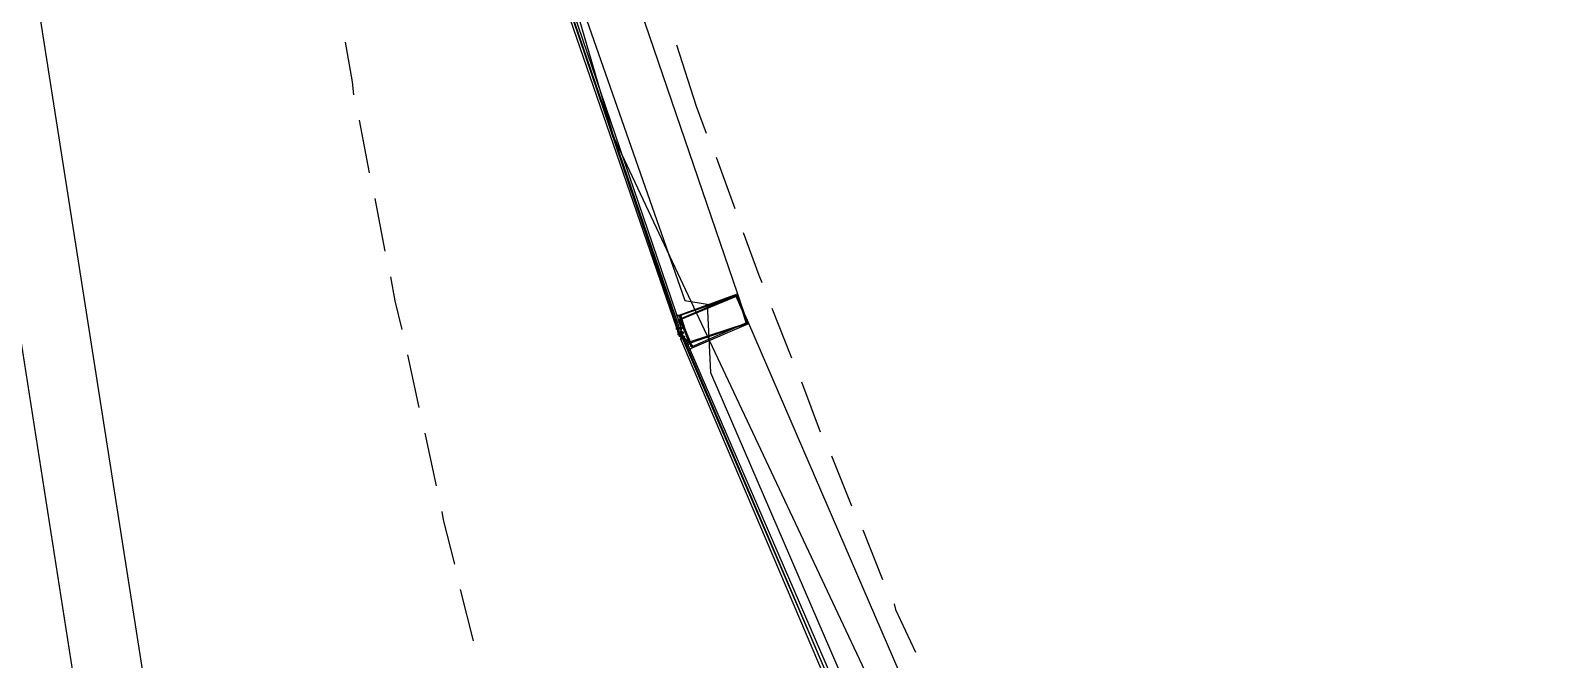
# Model space of a CAD drawing. Header units: feet. Extents: x -84 to 198, y -22 to 181.
# Drawn here: x 11.71 to 26.09, y 36.35 to 42.24 of the extents above; entities that cross this region are included whole.
import ezdxf

# ---------------------------------------------------------------- set-up
doc = ezdxf.new("R2010")
doc.units = ezdxf.units.FT
doc.layers.add('A-AREA-COMUN', color=252, linetype='CONTINUOUS')
doc.layers.add('A-LINEA', color=7, linetype='CONTINUOUS')

msp = doc.modelspace()

# ---------------------------------------------------------------- linework, layer by layer
at = {"layer": 'A-AREA-COMUN'}
msp.add_lwpolyline([(13.44, 62.8089), (13.952, 54.4889), (14.432, 51.7689), (16.48, 43.68), (16.72, 43.52), (16.72, 42.9156), (17.84, 39.7156), (18.048, 39.68), (18.08, 39.04), (19.392, 36), (20.16, 36), (20.288, 35.52), (20.56, 35.4844), (20.608, 34.8444), (20.832, 34.8444), (20.992, 34.5244), (23.2, 35.8044), (24.32, 35.8044), (26.592, 35.1644)], dxfattribs=at)
at = {"layer": 'A-LINEA'}
for p, q in [((15.07, 48.4907), (17.1689, 41.2494)), ((10.2646, 47.9422), (13.4397, 27.6827)), ((10.2646, 47.9422), (13.4397, 27.6827)), ((10.9288, 47.8851), (14.0546, 27.9403)), ((17.1333, 43.2844), (18.3333, 39.7778)), ((14.7867, 41.4044), (14.88, 40.9111)), ((17.1689, 41.2494), (22.9956, 28.8755)), ((18.1333, 41.0578), (18.3067, 40.5778)), ((14.9333, 40.6711), (15.0267, 40.1778)), ((17.76, 39.5644), (17.76, 39.5644)), ((17.7733, 39.5511), (17.7733, 39.5644)), ((18.6533, 39.6444), (18.84, 39.1778)), ((17.7733, 39.4444), (17.76, 39.4444)), ((17.76, 39.4444), (17.76, 39.4444)), ((17.76, 39.4444), (17.76, 39.4444)), ((17.76, 39.4444), (17.76, 39.4444)), ((17.7733, 39.4444), (17.76, 39.4444)), ((17.7733, 39.4444), (17.76, 39.4444)), ((17.76, 39.4444), (17.76, 39.4444)), ((17.76, 39.4444), (17.76, 39.4444)), ((17.76, 39.4444), (17.76, 39.4444)), ((17.76, 39.4444), (17.76, 39.4444)), ((17.7867, 39.3967), (17.7679, 39.4516)), ((17.7733, 39.4978), (17.7733, 39.4978)), ((17.7733, 39.4578), (17.7733, 39.4578)), ((17.7867, 39.4578), (17.7733, 39.4578)), ((17.7733, 39.4578), (17.7733, 39.4578)), ((17.7733, 39.4444), (17.7733, 39.4578)), ((17.7733, 39.4444), (17.7733, 39.4578)), ((17.7733, 39.4444), (17.7733, 39.4578)), ((17.7733, 39.4578), (17.7733, 39.4578)), ((17.7733, 39.4444), (17.7733, 39.4444)), ((17.7733, 39.4444), (17.7733, 39.4444)), ((17.7733, 39.4444), (17.7733, 39.4444)), ((17.7733, 39.4444), (17.7733, 39.4444)), ((17.7733, 39.4444), (17.7733, 39.4444)), ((17.7733, 39.4444), (17.7733, 39.4444)), ((17.7733, 39.4444), (17.7733, 39.4444)), ((17.7733, 39.4444), (17.7733, 39.4444)), ((17.7733, 39.4444), (17.7733, 39.4444)), ((17.7733, 39.4444), (17.7733, 39.4444)), ((17.7733, 39.4444), (17.7733, 39.4444)), ((17.7733, 39.4444), (17.7733, 39.4444)), ((17.7733, 39.4444), (17.7733, 39.4444)), ((17.7733, 39.4444), (17.7733, 39.4444)), ((17.7733, 39.4444), (17.7867, 39.4444)), ((17.7733, 39.4444), (17.7867, 39.4444)), ((17.7733, 39.4444), (17.7733, 39.4444)), ((17.7733, 39.4444), (17.7733, 39.4444)), ((17.7733, 39.4444), (17.7733, 39.4444)), ((17.7733, 39.4444), (17.7733, 39.4444)), ((17.7733, 39.4444), (17.7733, 39.4444)), ((17.7733, 39.4444), (17.7733, 39.4444)), ((17.7733, 39.4444), (17.7733, 39.4444)), ((17.7733, 39.4444), (17.7733, 39.4444)), ((17.7733, 39.4311), (17.7733, 39.4311)), ((17.7733, 39.4311), (17.7733, 39.4311)), ((17.7867, 39.4311), (17.7733, 39.4311)), ((17.7733, 39.4311), (17.7733, 39.4311)), ((17.7733, 39.4311), (17.7733, 39.4311)), ((17.7733, 39.4311), (17.7733, 39.4311)), ((17.7733, 39.4311), (17.7733, 39.4311)), ((17.7733, 39.4311), (17.7733, 39.4311)), ((17.7733, 39.4311), (17.7733, 39.4311)), ((17.7733, 39.4311), (17.7733, 39.4311)), ((17.7867, 39.4311), (17.7733, 39.4311)), ((17.7733, 39.4311), (17.7733, 39.4311)), ((17.7733, 39.4311), (17.7733, 39.4311)), ((17.7867, 39.4311), (17.7733, 39.4311)), ((17.7733, 39.4311), (17.7733, 39.4311)), ((17.7733, 39.4311), (17.7733, 39.4311)), ((17.7733, 39.4178), (17.7733, 39.4311)), ((17.7733, 39.4311), (17.7867, 39.4311)), ((17.7733, 39.4311), (17.7733, 39.4311)), ((17.7733, 39.4311), (17.7733, 39.4311)), ((17.7733, 39.4311), (17.7733, 39.4311)), ((17.7733, 39.4311), (17.7733, 39.4311)), ((17.7733, 39.4311), (17.7733, 39.4311)), ((17.7867, 39.4578), (17.7867, 39.4578)), ((17.8, 39.4444), (17.7867, 39.4578)), ((17.7867, 39.4578), (17.7867, 39.4578)), ((17.7867, 39.4578), (17.7867, 39.4578)), ((17.8, 39.4578), (17.7867, 39.4578)), ((17.7867, 39.4578), (17.7867, 39.4578)), ((17.7867, 39.4444), (17.7867, 39.4578)), ((17.7867, 39.4578), (17.7867, 39.4578)), ((17.7867, 39.4578), (17.7867, 39.4578)), ((17.7867, 39.4578), (17.7867, 39.4578)), ((17.7867, 39.4578), (17.7867, 39.4578)), ((17.7867, 39.4578), (17.7867, 39.4578)), ((17.7867, 39.4444), (17.7867, 39.4444)), ((17.7867, 39.4444), (17.7867, 39.4444)), ((17.7867, 39.4444), (17.7867, 39.4444)), ((17.7867, 39.4311), (17.7867, 39.4444)), ((17.7867, 39.4444), (17.7867, 39.4444)), ((17.7867, 39.4444), (17.7867, 39.4444)), ((17.7867, 39.4444), (17.7867, 39.4444)), ((17.7867, 39.4444), (17.7867, 39.4444)), ((17.7867, 39.4444), (17.7867, 39.4444)), ((17.7867, 39.4444), (17.7867, 39.4444)), ((17.7867, 39.4311), (17.7867, 39.4444)), ((17.7867, 39.4444), (17.7867, 39.4444)), ((17.7867, 39.4444), (17.7867, 39.4444)), ((17.7867, 39.4444), (17.7867, 39.4444)), ((17.7867, 39.4444), (17.7867, 39.4444)), ((17.7867, 39.4444), (17.7867, 39.4444)), ((17.7867, 39.4444), (17.7867, 39.4444)), ((17.7867, 39.4444), (17.7867, 39.4444)), ((17.7867, 39.4444), (17.7867, 39.4444)), ((17.7867, 39.4444), (17.7867, 39.4444)), ((17.7867, 39.4444), (17.7867, 39.4444)), ((17.7867, 39.4444), (17.7867, 39.4444)), ((17.7867, 39.4444), (17.7867, 39.4444)), ((17.7867, 39.4444), (17.7867, 39.4444)), ((17.7867, 39.4444), (17.7867, 39.4444)), ((17.7867, 39.4444), (17.7867, 39.4444)), ((17.7867, 39.4444), (17.7867, 39.4444)), ((17.7867, 39.4444), (17.7867, 39.4444)), ((17.7867, 39.4444), (17.7867, 39.4444)), ((17.7867, 39.4444), (17.7867, 39.4444)), ((17.7867, 39.4311), (17.7867, 39.4311)), ((17.7867, 39.4311), (17.7867, 39.4311)), ((17.7867, 39.4311), (17.7867, 39.4311)), ((17.7867, 39.4311), (17.7867, 39.4311)), ((17.7867, 39.4311), (17.7867, 39.4311)), ((17.7867, 39.4311), (17.7867, 39.4311)), ((17.7867, 39.4178), (17.7867, 39.4311)), ((17.7867, 39.4311), (17.7867, 39.4311)), ((17.7867, 39.4311), (17.7867, 39.4311)), ((17.7867, 39.4311), (17.7867, 39.4311)), ((17.7867, 39.4311), (17.7867, 39.4311)), ((17.7867, 39.4311), (17.7867, 39.4311)), ((17.7867, 39.4311), (17.7867, 39.4311)), ((17.7867, 39.4311), (17.7867, 39.4311)), ((17.7867, 39.4311), (17.7867, 39.4311)), ((17.7867, 39.4311), (17.7867, 39.4311)), ((17.7867, 39.4311), (17.7867, 39.4311)), ((17.7867, 39.4311), (17.7867, 39.4311)), ((17.7867, 39.4311), (17.7867, 39.4311)), ((17.7867, 39.4311), (17.7867, 39.4311)), ((17.7867, 39.4311), (17.7867, 39.4311)), ((17.7867, 39.4311), (17.7867, 39.4311)), ((17.7867, 39.4311), (17.7867, 39.4311)), ((17.7867, 39.4311), (17.7867, 39.4311)), ((17.7867, 39.4311), (17.7867, 39.4311)), ((17.7867, 39.4311), (17.7867, 39.4311)), ((17.8, 39.4578), (17.8, 39.4578)), ((17.8, 39.4578), (17.8, 39.4578)), ((17.8, 39.4578), (17.8, 39.4578)), ((17.8, 39.4578), (17.8, 39.4578)), ((17.8, 39.4578), (17.8, 39.4578)), ((17.8, 39.4578), (17.8, 39.4578)), ((17.8, 39.4578), (17.8, 39.4578)), ((17.8, 39.4578), (17.8, 39.4578)), ((17.8, 39.4578), (17.8, 39.4578)), ((17.8, 39.4578), (17.8, 39.4578)), ((17.8, 39.4578), (17.8, 39.4578)), ((17.8, 39.4311), (17.8, 39.4311)), ((17.8, 39.4178), (17.8, 39.4311)), ((17.8, 39.4311), (17.8, 39.4311)), ((17.8, 39.4311), (17.8, 39.4311)), ((17.8, 39.4311), (17.8, 39.4311)), ((17.8, 39.4311), (17.8, 39.4311)), ((19.9067, 36.0978), (18.44, 39.4978)), ((17.7733, 39.4178), (17.7733, 39.4178)), ((17.7733, 39.4178), (17.7733, 39.4178)), ((17.7733, 39.4178), (17.7733, 39.4178)), ((17.7733, 39.4178), (17.7733, 39.4178)), ((17.7733, 39.4178), (17.7867, 39.4178)), ((17.7733, 39.4178), (17.7733, 39.4178)), ((17.7733, 39.4178), (17.7733, 39.4178)), ((17.7733, 39.4178), (17.7867, 39.4178)), ((17.7733, 39.4178), (17.7733, 39.4178)), ((17.7733, 39.4178), (17.7867, 39.4178)), ((17.7733, 39.4178), (17.7733, 39.4178)), ((17.7733, 39.4178), (17.7733, 39.4178)), ((17.7733, 39.4178), (17.7733, 39.4178)), ((17.7733, 39.4178), (17.7733, 39.4044)), ((17.7733, 39.4044), (17.7733, 39.4044)), ((17.7733, 39.4044), (17.7733, 39.4044)), ((17.7733, 39.4044), (17.7867, 39.4044)), ((17.7733, 39.4044), (17.7733, 39.4044)), ((17.7867, 39.4044), (17.7733, 39.4044)), ((17.7733, 39.4044), (17.7733, 39.4044)), ((17.7733, 39.4044), (17.7733, 39.4044)), ((17.7733, 39.4044), (17.7733, 39.4044)), ((17.7733, 39.3911), (17.7867, 39.4044)), ((17.7867, 39.4178), (17.7867, 39.4178)), ((17.7867, 39.4178), (17.7867, 39.4178)), ((17.7867, 39.4178), (17.7867, 39.4178)), ((17.7867, 39.4178), (17.7867, 39.4178)), ((17.7867, 39.4178), (17.7867, 39.4178)), ((17.7867, 39.4178), (17.7867, 39.4178)), ((17.7867, 39.4178), (17.7867, 39.4178)), ((17.7867, 39.4178), (17.7867, 39.4178)), ((17.7867, 39.4044), (17.7867, 39.4178)), ((17.7867, 39.4178), (17.7867, 39.4178)), ((17.8, 39.4178), (17.7867, 39.4178)), ((17.7867, 39.4178), (17.7867, 39.4178)), ((17.7867, 39.4178), (17.7867, 39.4178)), ((17.7867, 39.4178), (17.7867, 39.4178)), ((17.7867, 39.4178), (17.7867, 39.4178)), ((17.7867, 39.4178), (17.7867, 39.4178)), ((17.7867, 39.4044), (17.7867, 39.4178)), ((17.7867, 39.4178), (17.7867, 39.4178)), ((17.7867, 39.4178), (17.7867, 39.4178)), ((17.7867, 39.4178), (17.7867, 39.4178)), ((17.7867, 39.4178), (17.7867, 39.4178)), ((17.7867, 39.4178), (17.7867, 39.4044)), ((17.7867, 39.4178), (17.7867, 39.4044)), ((17.7867, 39.4178), (17.7867, 39.4044)), ((17.7867, 39.4178), (17.7867, 39.4044)), ((17.7867, 39.4044), (17.7867, 39.4044)), ((17.7867, 39.4044), (17.7867, 39.4044)), ((17.7867, 39.4044), (17.7867, 39.4044)), ((17.7867, 39.3911), (17.7867, 39.4044)), ((17.7867, 39.3911), (17.7867, 39.4044)), ((17.8, 39.4044), (17.7867, 39.4044)), ((17.7867, 39.4044), (17.7867, 39.4044)), ((17.7867, 39.4044), (17.7867, 39.4044)), ((17.7867, 39.3911), (17.7867, 39.4044)), ((17.7867, 39.4044), (17.7867, 39.4044)), ((17.7867, 39.4044), (17.7867, 39.4044)), ((17.7867, 39.4044), (17.7867, 39.4044)), ((17.7867, 39.4044), (17.7867, 39.4044)), ((17.7867, 39.4044), (17.7867, 39.3911)), ((17.7867, 39.4044), (17.7867, 39.4044)), ((17.7867, 39.4044), (17.7867, 39.4044)), ((17.8, 39.4044), (17.7867, 39.4044)), ((17.7867, 39.4044), (17.7867, 39.4044)), ((17.7867, 39.4044), (17.7867, 39.4044)), ((17.8, 39.4044), (17.7867, 39.4044)), ((17.7867, 39.4044), (17.7867, 39.4044)), ((17.7867, 39.4044), (17.7867, 39.4044)), ((17.7867, 39.4044), (17.7867, 39.4044)), ((17.7867, 39.4044), (17.7867, 39.4044)), ((17.7867, 39.4044), (17.7867, 39.4044)), ((17.7867, 39.4044), (17.7867, 39.4044)), ((17.7867, 39.4044), (17.7867, 39.4044)), ((17.7867, 39.4044), (17.7867, 39.4044)), ((17.7867, 39.4044), (17.7867, 39.4044)), ((17.7867, 39.4044), (17.7867, 39.4044)), ((17.7867, 39.4044), (17.7867, 39.4044)), ((17.7867, 39.4044), (17.7867, 39.4044)), ((17.8, 39.3911), (17.7867, 39.3911)), ((17.7867, 39.3911), (17.7867, 39.3911)), ((17.7867, 39.3911), (17.7867, 39.3911)), ((17.7867, 39.3911), (17.7867, 39.3778)), ((17.7867, 39.3911), (17.7867, 39.3911)), ((17.7867, 39.3911), (17.7867, 39.3911)), ((17.7867, 39.3911), (17.7867, 39.3911)), ((17.7867, 39.3911), (17.7867, 39.3911)), ((17.7867, 39.3911), (17.7867, 39.3911)), ((17.7867, 39.3911), (17.7867, 39.3911)), ((17.7867, 39.3911), (17.7867, 39.3911)), ((17.7867, 39.3911), (17.7867, 39.3911)), ((17.7867, 39.3911), (17.7867, 39.3911)), ((17.7867, 39.3911), (17.7867, 39.3911)), ((17.7867, 39.3911), (17.7867, 39.3911)), ((17.7867, 39.3911), (17.7867, 39.3911)), ((17.7867, 39.3911), (17.7867, 39.3911)), ((17.7867, 39.3911), (17.7867, 39.3911)), ((17.7867, 39.3911), (17.7867, 39.3911)), ((17.7867, 39.3911), (17.7867, 39.3911)), ((17.7867, 39.3911), (17.7867, 39.3911)), ((17.7867, 39.3911), (17.7867, 39.3911)), ((17.7867, 39.3911), (17.7867, 39.3911)), ((17.7867, 39.3911), (17.7867, 39.3911)), ((17.7867, 39.3911), (17.7867, 39.3911)), ((17.7867, 39.3778), (17.7867, 39.3778)), ((17.7867, 39.3778), (17.7867, 39.3778)), ((17.8, 39.3778), (17.7867, 39.3778)), ((17.8132, 39.35), (17.7903, 39.4033)), ((17.8, 39.4178), (17.8133, 39.4044)), ((17.8, 39.4178), (17.8, 39.4178)), ((17.8, 39.4178), (17.8, 39.4178)), ((17.8, 39.4178), (17.8, 39.4178)), ((17.8, 39.4178), (17.8, 39.4178)), ((17.8, 39.4178), (17.8, 39.4178)), ((17.8, 39.4044), (17.8, 39.4178)), ((17.8, 39.4178), (17.8, 39.4178)), ((17.8, 39.4178), (17.8, 39.4178)), ((17.8, 39.4178), (17.8, 39.4178)), ((17.8, 39.4178), (17.8, 39.4178)), ((17.8, 39.4178), (17.8, 39.4178)), ((17.8, 39.4178), (17.8, 39.4178)), ((17.8, 39.4178), (17.8, 39.4178)), ((17.8, 39.4178), (17.8, 39.4178)), ((17.8, 39.4178), (17.8, 39.4178)), ((17.8, 39.4178), (17.8, 39.4178)), ((17.8, 39.4178), (17.8, 39.4178)), ((17.8, 39.4178), (17.8, 39.4178)), ((17.8133, 39.4178), (17.8, 39.4178)), ((17.8, 39.4178), (17.8, 39.4178)), ((17.8, 39.4178), (17.8, 39.4178)), ((17.8, 39.4178), (17.8, 39.4178)), ((17.8133, 39.4178), (17.8, 39.4178)), ((17.8, 39.4178), (17.8, 39.4178)), ((17.8, 39.4178), (17.8, 39.4178)), ((17.8, 39.4178), (17.8, 39.4178)), ((17.8, 39.4178), (17.8, 39.4178)), ((17.8, 39.4178), (17.8, 39.4178)), ((17.8, 39.4178), (17.8, 39.4178)), ((17.8, 39.4178), (17.8, 39.4178)), ((17.8, 39.4178), (17.8, 39.4178)), ((17.8, 39.4044), (17.8, 39.4044)), ((17.8, 39.4044), (17.8, 39.4044)), ((17.8, 39.4044), (17.8, 39.4044)), ((17.8, 39.4044), (17.8, 39.3911)), ((17.8, 39.4044), (17.8, 39.4044)), ((17.8, 39.4044), (17.8, 39.4044)), ((17.8, 39.4044), (17.8, 39.4044)), ((17.8, 39.4044), (17.8, 39.4044)), ((17.8, 39.4044), (17.8, 39.4044)), ((17.8, 39.4044), (17.8, 39.4044)), ((17.8, 39.4044), (17.8, 39.4044)), ((17.8, 39.4044), (17.8, 39.4044)), ((17.8, 39.4044), (17.8, 39.4044)), ((17.8, 39.4044), (17.8133, 39.4044)), ((17.8, 39.4044), (17.8, 39.4044)), ((17.8, 39.4044), (17.8, 39.4044)), ((17.8, 39.4044), (17.8, 39.4044)), ((17.8, 39.4044), (17.8, 39.4044)), ((17.8, 39.4044), (17.8, 39.4044)), ((17.8, 39.4044), (17.8, 39.4044)), ((17.8, 39.4044), (17.8, 39.4044)), ((17.8, 39.4044), (17.8, 39.4044)), ((17.8, 39.4044), (17.8, 39.4044)), ((17.8, 39.4044), (17.8, 39.4044)), ((17.8, 39.4044), (17.8, 39.4044)), ((17.8, 39.4044), (17.8, 39.4044)), ((17.8, 39.4044), (17.8, 39.4044)), ((17.8, 39.4044), (17.8, 39.4044)), ((17.8, 39.4044), (17.8, 39.4044)), ((17.8, 39.4044), (17.8, 39.4044)), ((17.8, 39.4044), (17.8, 39.4044)), ((17.8, 39.4044), (17.8, 39.4044)), ((17.8, 39.4044), (17.8, 39.4044)), ((17.8, 39.4044), (17.8, 39.4044)), ((17.8, 39.4044), (17.8, 39.4044)), ((17.8, 39.4044), (17.8, 39.4044)), ((17.8, 39.3911), (17.8, 39.3911)), ((17.8, 39.3911), (17.8, 39.3911)), ((17.8, 39.3911), (17.8, 39.3911)), ((17.8, 39.3911), (17.8, 39.3911)), ((17.8, 39.3911), (17.8, 39.3911)), ((17.8, 39.3911), (17.8, 39.3911)), ((17.8, 39.3911), (17.8, 39.3911)), ((17.8, 39.3911), (17.8, 39.3911)), ((17.8, 39.3911), (17.8, 39.3911)), ((17.8, 39.3911), (17.8, 39.3911)), ((17.8, 39.3911), (17.8, 39.3911)), ((17.8, 39.3911), (17.8, 39.3911)), ((17.8, 39.3911), (17.8, 39.3911)), ((17.8, 39.3911), (17.8, 39.3911)), ((17.8, 39.3911), (17.8, 39.3911)), ((17.8, 39.3911), (17.8, 39.3911)), ((17.8, 39.3911), (17.8, 39.3911)), ((17.8, 39.3911), (17.8, 39.3911)), ((17.8, 39.3911), (17.8, 39.3911)), ((17.8, 39.3911), (17.8, 39.3911)), ((17.8, 39.3911), (17.8, 39.3911)), ((17.8, 39.3911), (17.8, 39.3778)), ((17.8, 39.3778), (17.8, 39.3911)), ((17.8, 39.3911), (17.8, 39.3911)), ((17.8, 39.3911), (17.8, 39.3911)), ((17.8, 39.3778), (17.8, 39.3911)), ((17.8, 39.3911), (17.8, 39.3911)), ((17.8, 39.3911), (17.8, 39.3911)), ((17.8133, 39.3911), (17.8, 39.3911)), ((17.8, 39.3778), (17.8, 39.3778)), ((17.8, 39.3778), (17.8, 39.3778)), ((17.8, 39.3778), (17.8, 39.3778)), ((17.8, 39.3778), (17.8, 39.3778)), ((17.8, 39.3778), (17.8, 39.3778)), ((17.8, 39.3778), (17.8, 39.3778)), ((17.8, 39.3778), (17.8, 39.3778)), ((17.8, 39.3778), (17.8, 39.3778)), ((17.8, 39.3778), (17.8, 39.3778)), ((17.8, 39.3778), (17.8, 39.3644)), ((17.8, 39.3778), (17.8, 39.3778)), ((17.8, 39.3778), (17.8, 39.3778)), ((17.8, 39.3778), (17.8, 39.3778)), ((17.8, 39.3778), (17.8, 39.3778)), ((17.8, 39.3778), (17.8, 39.3778)), ((17.8, 39.3778), (17.8, 39.3778)), ((17.8, 39.3778), (17.8, 39.3778)), ((17.8, 39.3778), (17.8, 39.3778)), ((17.8, 39.3778), (17.8, 39.3778)), ((17.8, 39.3778), (17.8, 39.3778)), ((17.8, 39.3778), (17.8, 39.3778)), ((17.8, 39.3778), (17.8, 39.3778)), ((17.8, 39.3778), (17.8, 39.3778)), ((17.8, 39.3778), (17.8, 39.3778)), ((17.8, 39.3778), (17.8, 39.3778)), ((17.8, 39.3644), (17.8, 39.3644)), ((17.8, 39.3644), (17.8, 39.3644)), ((17.8, 39.3644), (17.8, 39.3644)), ((17.8, 39.3644), (17.8, 39.3644)), ((17.8, 39.3644), (17.8, 39.3644)), ((17.8, 39.3644), (17.8, 39.3644)), ((17.8, 39.3644), (17.8, 39.3644)), ((17.8, 39.3644), (17.8, 39.3644)), ((17.8, 39.3644), (17.8, 39.3644)), ((17.8, 39.3644), (17.8, 39.3644)), ((17.8, 39.3644), (17.8, 39.3644)), ((17.8, 39.3644), (17.8, 39.3644)), ((17.8, 39.3644), (17.8, 39.3644)), ((17.8133, 39.3644), (17.8, 39.3644)), ((17.8, 39.3644), (17.8, 39.3644)), ((17.8, 39.3644), (17.8, 39.3644)), ((17.8, 39.3644), (17.8, 39.3644)), ((17.8, 39.3644), (17.8, 39.3644)), ((17.8, 39.3511), (17.8, 39.3644)), ((17.8, 39.3644), (17.8133, 39.3644)), ((17.8, 39.3644), (17.8133, 39.3644)), ((17.8, 39.3511), (17.8, 39.3511)), ((17.8, 39.3511), (17.8, 39.3511)), ((17.8, 39.3511), (17.8, 39.3511)), ((17.8, 39.3511), (17.8, 39.3511)), ((17.8, 39.3511), (17.8, 39.3511)), ((17.8133, 39.4178), (17.8133, 39.4178)), ((17.8133, 39.4178), (17.8133, 39.4178)), ((17.8133, 39.4178), (17.8133, 39.4178)), ((17.8133, 39.4178), (17.8133, 39.4178)), ((17.8133, 39.4178), (17.8133, 39.4178)), ((17.8133, 39.4178), (17.8133, 39.4178)), ((17.8133, 39.4178), (17.8133, 39.4178)), ((17.8133, 39.4178), (17.8133, 39.4178)), ((17.8133, 39.4178), (17.8133, 39.4178)), ((17.8133, 39.4178), (17.8133, 39.4178)), ((17.8133, 39.4178), (17.8133, 39.4178)), ((17.8133, 39.4178), (17.8133, 39.4178)), ((17.8133, 39.4178), (17.8133, 39.4178)), ((17.8133, 39.4178), (17.8133, 39.4178)), ((17.8133, 39.4178), (17.8133, 39.4178)), ((17.8133, 39.4178), (17.8133, 39.4178)), ((17.8133, 39.4178), (17.8133, 39.4178)), ((17.8133, 39.4178), (17.8133, 39.4178)), ((17.8133, 39.4178), (17.8133, 39.4178)), ((17.8133, 39.4178), (17.8133, 39.4178)), ((17.8133, 39.4178), (17.8133, 39.4178)), ((17.8133, 39.4178), (17.8133, 39.4178)), ((17.8133, 39.4044), (17.8133, 39.4044)), ((17.8133, 39.4044), (17.8133, 39.4044)), ((17.8133, 39.4044), (17.8133, 39.4044)), ((17.8133, 39.4044), (17.8133, 39.4044)), ((17.8133, 39.4044), (17.8133, 39.4044)), ((17.8133, 39.4044), (17.8133, 39.4044)), ((17.8133, 39.4044), (17.8133, 39.4044)), ((17.8133, 39.3911), (17.8133, 39.3911)), ((17.8133, 39.3911), (17.8133, 39.3911)), ((17.8133, 39.3911), (17.8133, 39.3911)), ((17.8133, 39.3911), (17.8133, 39.3911)), ((17.8133, 39.3911), (17.8133, 39.3911)), ((17.8133, 39.3911), (17.8133, 39.3911)), ((17.8133, 39.3911), (17.8133, 39.3911)), ((17.8133, 39.3911), (17.8133, 39.3911)), ((17.8133, 39.3911), (17.8133, 39.3778)), ((17.8133, 39.3911), (17.8133, 39.3911)), ((17.8133, 39.3778), (17.8133, 39.3778)), ((17.8133, 39.3778), (17.8133, 39.3778)), ((17.8133, 39.3778), (17.8133, 39.3778)), ((17.8133, 39.3778), (17.8133, 39.3778)), ((17.8133, 39.3778), (17.8133, 39.3778)), ((17.8133, 39.3778), (17.8133, 39.3778)), ((17.8133, 39.3778), (17.8133, 39.3778)), ((17.8133, 39.3778), (17.8133, 39.3778)), ((17.8133, 39.3778), (17.8133, 39.3778)), ((17.8133, 39.3778), (17.8133, 39.3778)), ((17.8133, 39.3778), (17.8133, 39.3778)), ((17.8133, 39.3778), (17.8133, 39.3778)), ((17.8133, 39.3778), (17.8133, 39.3778)), ((17.8133, 39.3778), (17.8133, 39.3778)), ((17.8133, 39.3778), (17.8133, 39.3778)), ((17.8133, 39.3778), (17.8133, 39.3778)), ((17.8133, 39.3778), (17.8133, 39.3778)), ((17.8133, 39.3778), (17.8133, 39.3778)), ((17.8133, 39.3778), (17.8133, 39.3644)), ((17.8133, 39.3778), (17.8133, 39.3778)), ((17.8133, 39.3644), (17.8133, 39.3778)), ((17.8133, 39.3778), (17.8133, 39.3778)), ((17.8133, 39.3778), (17.8133, 39.3778)), ((17.8133, 39.3778), (17.8133, 39.3778)), ((17.8133, 39.3778), (17.8133, 39.3778)), ((17.8267, 39.3644), (17.8133, 39.3644)), ((17.8133, 39.3644), (17.8133, 39.3644)), ((17.8133, 39.3644), (17.8133, 39.3644)), ((17.8133, 39.3644), (17.8133, 39.3644)), ((17.8133, 39.3644), (17.8133, 39.3644)), ((17.8133, 39.3644), (17.8133, 39.3644)), ((17.8133, 39.3644), (17.8133, 39.3644)), ((17.8133, 39.3644), (17.8133, 39.3644)), ((17.8133, 39.3644), (17.8133, 39.3644)), ((17.8133, 39.3644), (17.8133, 39.3644)), ((17.8133, 39.3644), (17.8133, 39.3644)), ((17.8133, 39.3644), (17.8133, 39.3644)), ((17.8133, 39.3644), (17.8133, 39.3644)), ((17.8133, 39.3644), (17.8133, 39.3644)), ((17.8133, 39.3644), (17.8133, 39.3644)), ((17.8133, 39.3644), (17.8133, 39.3644)), ((17.8133, 39.3644), (17.8133, 39.3644)), ((17.8133, 39.3644), (17.8133, 39.3644)), ((17.8267, 39.3778), (17.8267, 39.3778)), ((17.8267, 39.3778), (17.8267, 39.3644)), ((17.8267, 39.3778), (17.8267, 39.3778)), ((17.8267, 39.3644), (17.8267, 39.3778)), ((17.8267, 39.3778), (17.8267, 39.3778)), ((17.8267, 39.3778), (17.8267, 39.3778)), ((17.8267, 39.3778), (17.8267, 39.3778)), ((17.8267, 39.3778), (17.8267, 39.3778)), ((17.8267, 39.3644), (17.8267, 39.3644)), ((17.8267, 39.3644), (17.8267, 39.3644)), ((17.8267, 39.3644), (17.8267, 39.3644)), ((17.8267, 39.3644), (17.8267, 39.3644)), ((17.8267, 39.3644), (17.8267, 39.3644)), ((17.84, 39.3778), (17.84, 39.3778)), ((17.84, 39.3778), (17.84, 39.3778)), ((17.84, 39.3778), (17.84, 39.3778)), ((17.84, 39.3778), (17.84, 39.3778)), ((17.84, 39.3244), (17.84, 39.3244)), ((17.8533, 39.3244), (17.8533, 39.3244)), ((17.8667, 39.2844), (17.8667, 39.2844)), ((17.88, 39.2844), (17.88, 39.2844)), ((15.24, 39.2044), (15.3467, 38.7111)), ((17.88, 39.2578), (17.88, 39.2578)), ((18.9333, 38.9511), (19.1067, 38.4844)), ((15.4, 38.4711), (15.5067, 37.9778)), ((19.2133, 38.2578), (19.4, 37.7911)), ((19.5067, 37.5644), (19.6933, 37.0978)), ((15.7333, 37.0044), (15.8533, 36.5244))]:
    msp.add_line(p, q, dxfattribs=at)
for points in [[(16.48, 43.1778), (17.76, 39.4578), (17.76, 39.4444), (17.7733, 39.4578), (16.5067, 43.1911), (16.4933, 43.1911), (16.48, 43.1778)], [(16.5067, 43.1911), (17.7867, 39.4578), (17.8, 39.4578), (17.8, 39.4711), (16.5333, 43.1911), (16.52, 43.2044), (16.5067, 43.1911)], [(14.6533, 42.1378), (14.72, 41.7644), (14.7333, 41.6444)], [(17.76, 42.1111), (17.9467, 41.5378), (18.04, 41.2844)], [(18.3867, 40.3511), (18.5333, 39.9511), (18.56, 39.8844)], [(15.08, 39.9378), (15.12, 39.7111), (15.1867, 39.4444)], [(18.3333, 39.7778), (18.4267, 39.4978), (17.88, 39.3111), (17.7867, 39.5778), (18.3333, 39.7778)], [(18.44, 39.4978), (18.32, 39.7644), (17.7867, 39.5378), (17.9067, 39.2711), (18.44, 39.4978)], [(18.3333, 39.7644), (18.4133, 39.4978), (17.88, 39.3244), (17.8, 39.5778), (18.3333, 39.7644)], [(18.4267, 39.5111), (18.32, 39.7511), (17.8, 39.5378), (17.9067, 39.2844), (18.4267, 39.5111)], [(17.7733, 39.5644), (17.76, 39.5778), (17.76, 39.5778), (17.76, 39.5778), (17.7867, 39.5778), (17.7867, 39.5778), (17.7867, 39.5778), (17.7867, 39.5778), (17.7867, 39.5778), (17.7867, 39.5778), (17.8, 39.5778), (17.8, 39.5778), (17.8, 39.5778)], [(17.8, 39.5644), (17.8, 39.5644), (17.7867, 39.5644), (17.7867, 39.5644), (17.8, 39.5778)], [(17.8, 39.5511), (17.7867, 39.5644), (17.7867, 39.5644), (17.8, 39.5644), (17.8, 39.5644), (17.8, 39.5644), (17.8, 39.5644)], [(17.8133, 39.4578), (17.8, 39.4578), (17.7867, 39.4578), (17.7733, 39.4578), (17.76, 39.4444), (17.76, 39.4578)], [(17.7733, 39.5511), (17.7733, 39.5511), (17.7733, 39.5378), (17.7733, 39.5378), (17.8, 39.5378), (17.8, 39.5378)], [(17.8133, 39.5244), (17.8, 39.5244), (17.8, 39.5244), (17.8, 39.5378), (17.8, 39.5378), (17.8, 39.5244), (17.8, 39.5244), (17.8, 39.5244), (17.7867, 39.5378), (17.7867, 39.5378), (17.7733, 39.5378), (17.7733, 39.5378)], [(17.7733, 39.5244), (17.7733, 39.5244), (17.7733, 39.5244)], [(17.7867, 39.5111), (17.7733, 39.5111), (17.7733, 39.5111)], [(17.7733, 39.4311), (17.7867, 39.4311), (17.7733, 39.4311)], [(17.7867, 39.4978), (17.7867, 39.4978), (17.7867, 39.4978), (17.8, 39.4978), (17.8, 39.4978), (17.8, 39.5244), (17.8, 39.5244), (17.8, 39.5244), (17.8, 39.5244), (17.8, 39.5244)], [(17.8133, 39.4044), (17.8, 39.4178), (17.8, 39.4311)], [(17.8124, 39.4563), (17.8013, 39.4308), (17.8264, 39.4188)], [(17.7867, 39.4178), (17.7867, 39.4044), (17.7733, 39.4044)], [(17.7867, 39.4178), (17.7867, 39.4044), (17.7733, 39.4044)], [(17.7733, 39.4044), (17.7867, 39.4044), (17.7733, 39.4044), (17.7867, 39.4044)], [(17.7867, 39.4044), (17.8, 39.4044), (17.8, 39.4178), (17.8133, 39.4178), (17.8267, 39.4178)], [(17.7867, 39.4178), (17.7867, 39.4178), (17.8, 39.4178)], [(17.7867, 39.4044), (17.8, 39.4044), (17.8133, 39.4178), (17.8267, 39.4178)], [(17.8133, 39.4044), (17.8133, 39.4044), (17.8, 39.4044), (17.8, 39.4044)], [(17.8, 39.3778), (17.8, 39.3778), (17.8, 39.3911), (17.8133, 39.4044)], [(17.8133, 39.3778), (17.8, 39.3778), (17.8, 39.3644)], [(17.8, 39.3778), (17.8133, 39.3778), (17.8267, 39.3778), (17.8267, 39.3644)], [(17.84, 39.3778), (17.8267, 39.3644), (17.8133, 39.3644), (17.8, 39.3511)], [(19.3467, 35.7244), (17.8, 39.3511), (17.8133, 39.3644), (19.3733, 35.7378), (19.36, 35.7244), (19.3467, 35.7244)], [(17.8, 39.3644), (17.8133, 39.3644), (17.8, 39.3644), (17.8133, 39.3644)], [(17.8133, 39.3778), (17.8133, 39.3644), (17.8267, 39.3644)], [(17.8254, 39.4161), (17.8147, 39.3904), (17.8401, 39.379)], [(19.3733, 35.7378), (17.8267, 39.3644), (17.84, 39.3644), (19.4, 35.7511), (19.3867, 35.7378), (19.3733, 35.7378)], [(17.8533, 39.3378), (17.8533, 39.3378), (17.8533, 39.3378), (17.8667, 39.3511), (17.8667, 39.3511), (17.8667, 39.3244), (17.8667, 39.3244), (17.88, 39.3244), (17.88, 39.3244), (17.88, 39.3378), (17.88, 39.3244), (17.88, 39.3244), (17.88, 39.3244), (17.88, 39.3111), (17.88, 39.3244), (17.88, 39.3244)], [(17.8533, 39.3111), (17.8533, 39.3111), (17.8533, 39.3111)], [(17.8533, 39.2978), (17.8533, 39.2978), (17.8533, 39.2978)], [(17.8667, 39.2978), (17.8667, 39.2978), (17.8667, 39.2978), (17.8933, 39.3111), (17.8933, 39.3111), (17.8933, 39.2844), (17.8933, 39.2844), (17.9067, 39.2978), (17.9067, 39.2978), (17.9067, 39.2978), (17.9067, 39.2844), (17.9067, 39.2844), (17.9067, 39.2844), (17.9067, 39.2844), (17.9067, 39.2844), (17.9067, 39.2844), (17.9067, 39.2844), (17.9067, 39.2711), (17.9067, 39.2711), (17.8933, 39.2578), (17.8933, 39.2578)], [(17.8667, 39.2978), (17.88, 39.3111), (17.88, 39.3111), (17.88, 39.3111), (17.88, 39.3111)], [(17.9067, 39.2844), (17.9067, 39.2844), (17.9067, 39.2844), (17.8933, 39.2844), (17.8933, 39.2844)], [(17.88, 39.2711), (17.88, 39.2711), (17.88, 39.2711)], [(15.56, 37.7378), (15.5733, 37.6578), (15.68, 37.2444)], [(19.8, 36.8711), (19.8133, 36.8178), (20, 36.4178)]]:
    msp.add_lwpolyline(points, dxfattribs=at)
for points in [[(17.8, 39.5244), (17.8, 39.5244), (17.8, 39.5244), (17.8, 39.5244)], [(17.88, 39.3244), (17.88, 39.3244), (17.88, 39.3244), (17.88, 39.3244)]]:
    msp.add_lwpolyline(points, close=True, dxfattribs=at)

doc.saveas('drawing.dxf')
